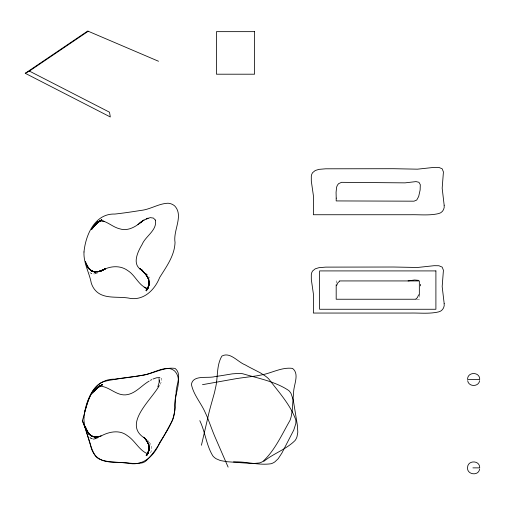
<?xml version="1.0" encoding="UTF-8"?>
<svg xmlns="http://www.w3.org/2000/svg" width="505" height="505" viewBox="0 0 505 505"><rect width="100%" height="100%" fill="white"/><g stroke="black" fill="none" stroke-linecap="round" stroke-linejoin="round"><path stroke-width="0.38" stroke-dasharray="2.52 1.89" d="M336.185 283.223L336.185 280.932L337.75 280.932M160.003 384.393C161.026 382.582 163.266 379.053 160.54 377.702M96.404 438.226C94.233 439.426 91.045 439.546 89.846 436.958M95.256 273.792L97.711 272.889C95.256 274.228 91.954 274.562 89.833 272.416M95.142 438.952L97.616 438.062L93.955 439.135L90.685 438.207M416.985 299.238L419.339 299.238L419.339 296.189M93.955 439.129L91.721 438.763M90.818 273.161L91.904 273.704M89.701 437.425L90.679 438.207M146.311 273.565L147.681 275.092M149.322 442.323C151.689 445.132 153.04 449.848 150.332 452.871A3.106 3.106 0 0 1 148.975 453.641M147.763 440.234L149.19 442.607L149.985 445.315M148.861 276.778L149.417 278.047"/><path stroke-width="0.76" d="M336.185 284.744L336.185 299.238L416.202 299.238M420.419 285.862L420.444 284.353M149.101 449.33L146.696 455.725L148.653 451.356L149.19 446.893L149.101 449.33L147.687 453.515L149.101 449.33L149.19 446.42L149.183 449.059L149.025 445.738L149.221 446.843L147.826 442.576L144.531 437.892L146.658 440.631L148.836 444.753L145.995 439.748L143.748 437.16M148.83 450.99L147.675 453.509L149.057 449.538L149.19 446.584M157.85 386.798L159.245 382.083L159.024 378.447M159.245 382.083L159.391 380.088M148.685 286.316L147.447 288.727L148.962 284.908L149.227 281.979M149.057 449.538L149.044 446.048L148.476 443.971L148.779 444.854L146.816 440.846M148.962 284.908L149.12 281.405L148.64 279.322M467.573 378.876C467.889 371.749 479.403 371.749 479.718 378.876M147.422 453.724L148.432 451.868L149.19 448.282M148.836 285.205L149.152 283.659M201.432 445.258L208.918 412.951A210.97 210.97 0 0 1 210.522 406.759L214.309 393.288A95.723 95.723 0 0 0 215.401 388.37C218.185 377.791 216.165 365.696 221.884 356.082C230.11 351.461 237.855 362.135 245.203 364.875A141.583 141.583 0 0 0 249.975 367.507L260.315 372.823L265.377 376.067A35.173 35.173 0 0 1 268.723 378.901C278.369 391.703 290.419 404.663 295.76 419.87A14.291 14.291 0 0 1 295.791 423.72L293.74 430.121L281.891 453.054L278.211 458.698L274.928 461.816A13.824 13.824 0 0 1 271.078 463.741C258.642 465.585 246.074 461.324 233.487 461.886M149.291 448.472L148.52 451.678L146.955 454.525M479.63 380.669C478.734 387.051 468.558 387.051 467.662 380.669M479.63 469.063C478.544 476.48 466.462 474.687 467.573 467.27C467.889 460.143 479.403 460.143 479.718 467.27M82.328 420.684C86.709 407.699 88.192 390.289 101.151 382.594C106.403 380.461 112.129 379.956 117.646 378.845A210.97 210.97 0 0 1 123.978 377.885L137.846 376.067A95.723 95.723 0 0 0 142.801 375.139C153.621 373.536 163.942 366.92 175.033 368.397C182.52 374.142 175.753 385.46 176.125 393.294A141.583 141.583 0 0 0 175.582 398.716L174.762 410.319L173.77 416.246A35.173 35.173 0 0 1 172.483 420.438C164.504 434.338 157.333 450.517 145.453 461.412A14.291 14.291 0 0 1 141.924 462.952L135.233 463.59L109.49 461.709L102.85 460.547L98.696 458.761A13.824 13.824 0 0 1 95.407 455.977C88.817 445.265 87.794 432.04 82.328 420.684L85.143 428.038M146.696 289.725L148.35 286.985L149.24 283.861L148.489 286.695L146.766 289.529L147.915 288.292L145.951 290.495L147.788 288.273L146.494 289.99M148.35 286.985L149.215 282.289L148.489 286.695L146.374 290.943L148.735 286.221M84.575 412.2C87.043 404.341 89.183 396.021 94.309 389.399M148.817 450.63L147.384 453.85M146.456 289.927L147.441 288.828L149.019 284.706L149.24 281.822L149.114 284.429L149.114 281.115L149.253 282.194L148.072 277.914L144.897 273.23L148.161 278.141M336.589 285.552L337.94 282.674L339.455 281.373M418.67 294.819L417.364 297.66L416 298.853M147.776 288.14L148.678 285.981L146.545 289.883M159.277 385.555C151.374 400.156 121.509 424.699 145.44 438.618M91.796 229.169L94.972 224.567L93.368 226.871M91.468 229.611L95.596 224.346L99.7 221.026L96.846 223.109L101.038 220.338L96.644 223.336L92.888 227.559M147.511 453.749L146.235 455.352L146.86 454.614M92.377 393.42L97.743 387.474L95.376 389.652L98.109 387.253L102.199 384.659L98.109 387.253L94.119 391.116M93.154 227.149L96.935 223.04L94.656 225.35M146.74 454.715L147.416 453.957L146.128 455.34L147.018 454.424M93.861 226.309L99.895 220.9M93.482 391.848L96.076 389.001L99.914 385.915L96.663 388.32L102.515 384.778L98.071 387.133L99.883 386.098L95.091 389.999L97.433 387.752L95.458 389.576M94.277 390.933L99.529 386.262L97.143 388.023M148.135 453.275L147.069 454.298M147.176 289.119L146.166 290.11L148.091 288.229M146.399 289.883L147.106 289.201L146.721 289.573M99.037 221.411L98.26 221.79L100.192 221.013C96.676 222.112 103.582 219.991 104.282 221.442C109.579 223.469 113.985 227.42 119.571 228.778C128.22 231.637 136.18 226.404 142.467 221.026L140.112 222.787M96.644 223.336L99.826 220.944M137.897 224.504L141.943 221.417M97.957 222.257L100.602 220.578M140.005 222.869L143.799 220.18M142.038 221.348L144.089 219.991M99.428 386.319L97.339 387.821L100.255 385.826M97.957 387.379L99.529 386.262M25.25 73.307L29.378 71.079L109.509 112.205L110.305 116.964L25.25 73.307L87.719 31.026L158.519 61.257M29.378 71.079L88.23 31.247M149.177 381.086C141.267 385.586 135.113 394.178 125.448 394.878C115.765 395.466 108.891 386.142 99.472 386.148M97.515 222.396L99.573 221.102L97.036 222.705L101.606 219.82L97.598 222.522L94.908 225.022L97.225 222.768L92.03 228.797L95.18 224.719L93.078 227.244L95.596 224.346L99.371 221.139L96.184 223.627L101.909 219.883L98.166 221.834M99.611 221.083L97.553 222.377L100.274 220.736L98.191 221.973M99.283 386.394L97.471 387.493L100.141 385.965M99.371 386.35L97.541 387.449L99.883 386.098M263.774 461.387C273.552 453.44 286.183 449.387 295.078 440.499A13.824 13.824 0 0 0 297.022 436.655L297.805 432.198L297.401 425.475L293.272 399.992L291.107 393.629A14.291 14.291 0 0 0 288.791 390.554C275.44 381.515 258.042 378.283 242.678 373.738A35.173 35.173 0 0 0 238.297 373.447L232.3 373.858L220.824 375.745A141.583 141.583 0 0 1 215.427 376.471C208.306 378.819 193.137 374.281 191.414 384.374C193.497 394.967 201.343 403.274 205.472 413.09A95.723 95.723 0 0 1 207.523 417.692L212.498 430.771A210.97 210.97 0 0 0 214.896 436.699L228.115 467.112M100.261 271.551C108.316 266.11 119.704 264.538 127.866 270.661C135.428 275.294 138.85 286.013 147.511 288.456M143.837 220.155L150.136 217.611L153.444 218.084L155.332 220.066M150.484 380.315L151.752 379.627M98.721 386.742L100.874 385.599M105.255 268.887L100.236 271.557L105.356 268.824L98.286 271.709L105.027 269.026L102.742 270.131M98.582 386.748L99.157 386.464M99.99 436.579C108.24 431.876 119.281 429.181 127.393 435.708C135.005 440.549 138.888 450.037 147.283 453.654M152.996 379.034L156.417 377.816L159.915 377.532M98.387 386.843L99.453 386.401L98.424 386.83M148.129 218.091L146.103 218.911M101.158 435.865L98.222 436.857L99.744 436.396L94.612 437.096M100.546 436.093L97.598 436.901L99.838 436.358C95.742 437.885 91.216 436.737 88.299 433.517L91.601 436.131L95.237 437.059L99.037 436.661C94.321 437.898 89.48 435.613 87.138 431.377L89.486 434.458L87.51 431.756L88.861 433.713L91.474 435.897M202.499 384.671L235.141 378.845A210.97 210.97 0 0 1 241.466 377.885L255.341 376.067A95.723 95.723 0 0 0 260.29 375.139C271.109 373.536 281.436 366.92 292.521 368.397C300.014 374.142 293.247 385.46 293.613 393.294A141.583 141.583 0 0 0 293.07 398.716L292.25 410.319L291.265 416.246A35.173 35.173 0 0 1 289.971 420.438C281.998 434.338 274.821 450.517 262.947 461.412A14.291 14.291 0 0 1 259.418 462.952L252.727 463.59L226.979 461.709L220.344 460.547L216.184 458.761A13.824 13.824 0 0 1 212.895 455.977C206.267 445.29 205.295 432.034 199.816 420.684M408.065 280.932L414.542 279.991L418.456 280.338M95.388 271.917L98.885 271.595L97.579 271.759L100.571 270.958L97.661 271.753L99.883 271.217C94.138 273.622 87.958 269.645 86.185 263.989L88.343 268.262L85.377 261.388M339.322 280.932L419.339 280.932L419.339 295.425M467.542 379.476L479.75 379.476M472.914 467.87L479.744 467.87M93.393 271.57L99.081 271.52L95.294 271.936L91.657 271.04L94.845 272.012L91.569 270.958L87.245 266.476L89.549 269.399L88.249 267.776M95.887 271.892L93.917 271.728L94.883 271.968L91.272 270.724M95.83 437.021L93.842 436.85L94.833 437.09L91.19 435.815M102.042 220.963L104.282 221.442M92.787 271.368L91.569 270.958L88.703 268.357M144.133 287.282L145.907 288.311M91.538 270.813L89.006 268.755L86.45 264.45M146.425 275.181L140.201 268.868L142.246 270.535L139.91 268.647L142.019 270.295L139.746 268.521L141.861 270.137C131.464 264.721 137.676 251.862 142.094 244.483C145.522 236.012 157.604 230.11 155.313 220.041M139.715 268.496L141.886 270.169M140.087 268.786L142.157 270.446M140.504 269.096L145.838 274.31L141.823 270.093L142.934 271.236M141.779 270.061L143.502 271.81M144.171 272.492L146.355 275.073L148.956 280.111L146.955 275.97M144.632 437.993L146.993 441.124M86.986 265.573L87.933 267.227M88.564 433.309L86.128 428.953L87.921 432.596M86.917 430.557L88.116 432.709M87.952 432.633L85.32 426.315M83.994 251.97C83.382 262.878 89.265 272.536 91.26 282.983A21.216 21.216 0 0 0 94.132 288.86C102.464 300.462 118.454 295.633 130.536 298.461C144.361 300.292 154.921 289.491 159.618 277.586C166.353 266.709 174.597 255.732 175.039 242.394C172.925 230.526 183.908 215.692 174.711 205.939A11.4 11.4 0 0 0 167.988 203.225C158.437 203.597 150.162 209.588 140.624 210.452C132.07 211.835 123.485 213.104 114.869 214.057C94.833 213.325 85.585 235.16 83.994 251.97M83.994 417.098C83.382 428.006 89.265 437.671 91.26 448.118A21.216 21.216 0 0 0 94.132 453.989C102.464 465.591 118.454 460.768 130.536 463.596C144.361 465.421 154.921 454.626 159.618 442.715C166.353 431.844 174.597 420.861 175.039 407.529C172.925 395.661 183.908 380.82 174.711 371.068A11.4 11.4 0 0 0 167.988 368.36C158.437 368.726 150.162 374.723 140.624 375.587C132.07 376.97 123.485 378.239 114.869 379.192C94.833 378.46 85.585 400.288 83.994 417.098M336.21 198.13L336.185 200.927L414.024 201.179L416.751 200.012L418.67 196.502L420.135 189.962L420.299 184.672L418.929 182.286L416.013 181.604L405.029 182.861L341.544 182.33L338.628 183.643L337.378 185.209L336.589 187.241L336.071 192.361L336.21 198.13M444.166 205.219C444.772 209.001 442.43 212.769 438.624 213.583C429.42 215.749 419.8 214.53 410.432 214.739L313.352 214.739L313.611 200.434L313.352 195.321L311.314 181.15L311.301 176.277L311.743 174.301L312.57 172.697L315.24 170.513L318.952 169.364L325.668 168.803L393.748 168.708L417.471 169.175L434.117 167.382L438.914 167.426L442.172 168.803L443.428 171.946L442.172 188.22L444.166 205.219M444.166 303.53C444.772 307.318 442.43 311.08 438.624 311.894C429.42 314.059 419.8 312.848 410.432 313.05L313.352 313.05L313.611 298.745L313.352 293.639L311.314 279.467L311.301 274.594L311.743 272.612L312.57 271.015L315.24 268.824L318.952 267.682L325.668 267.12L393.748 267.019L417.471 267.486L434.117 265.693L438.914 265.744L442.172 267.12L443.428 270.257L442.172 286.537L444.166 303.53M254.558 31.651L216.456 31.651L216.456 74.203L254.558 74.203L254.558 31.651M435.903 270.914L319.621 270.914L319.621 309.262L435.903 309.262L435.903 270.914"/></g></svg>
